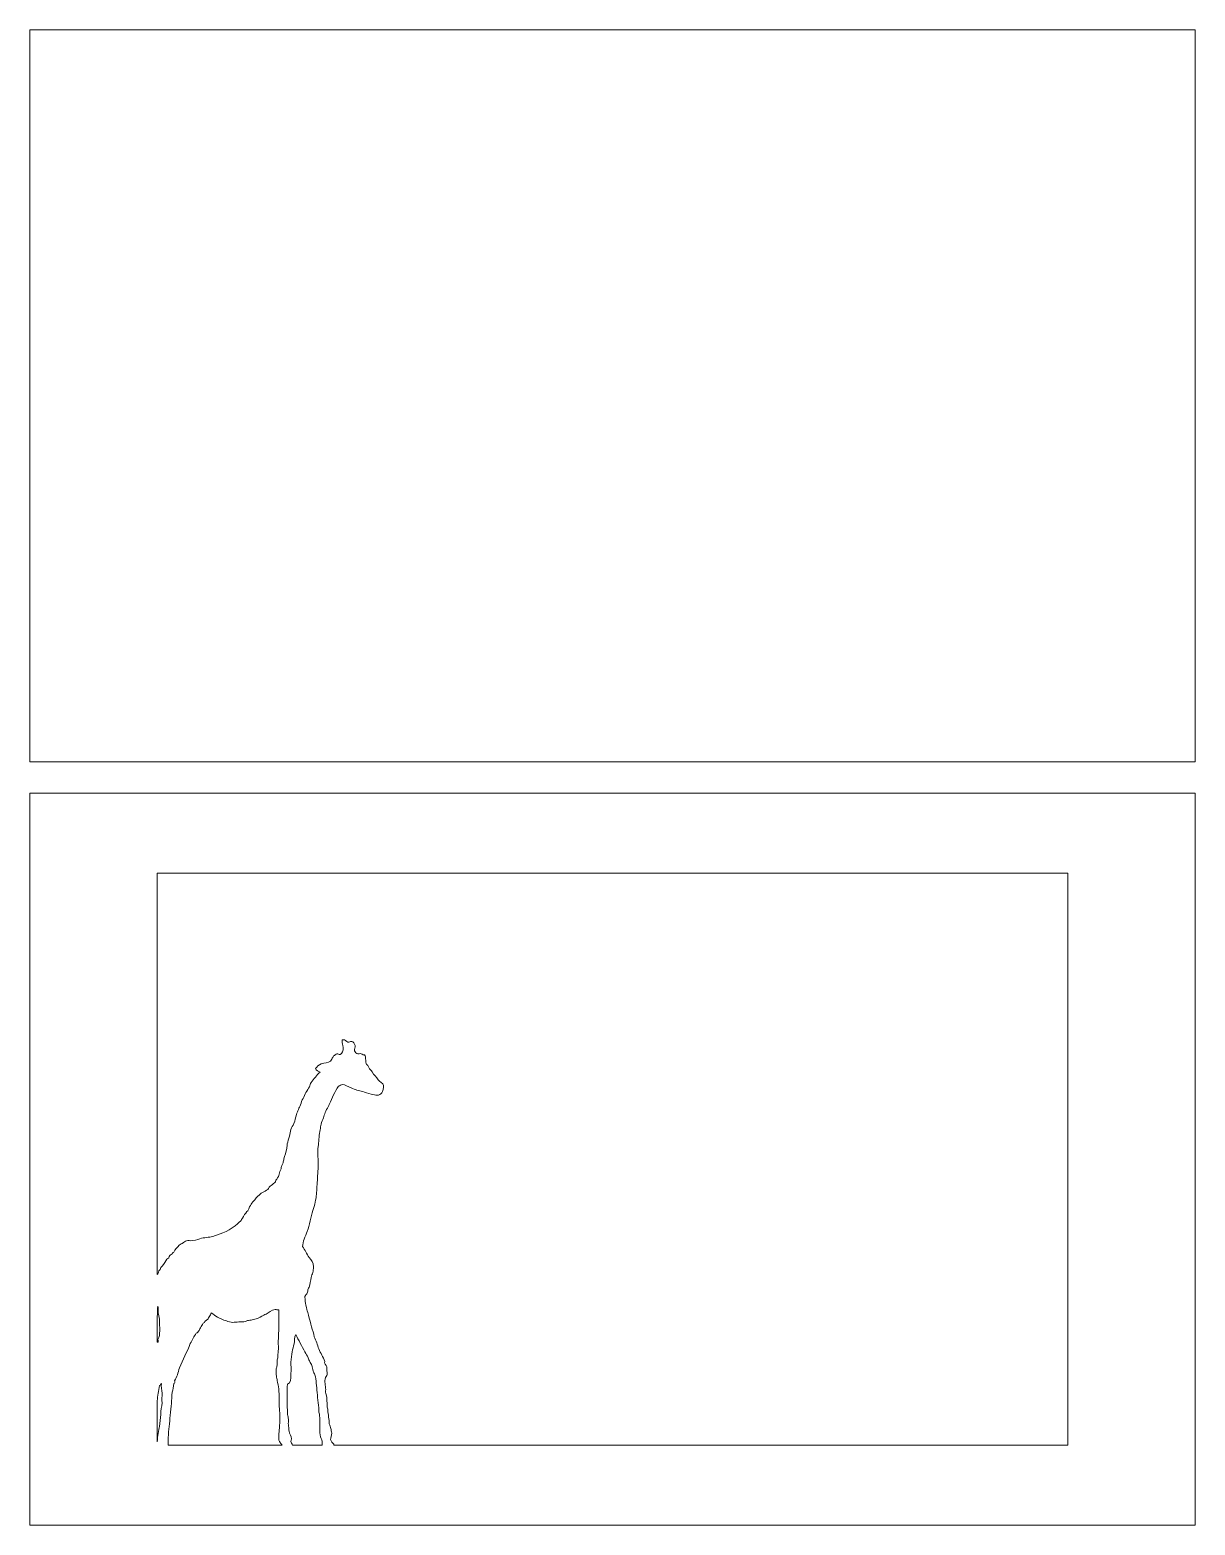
# Model space of a CAD drawing. Header units: inches. Extents: x 0.6 to 18.1, y -11.7 to -0.6.
# Drawn here: x 0.61 to 9.23, y -11.68 to -0.61 of the extents above; entities that cross this region are included whole.
import ezdxf

# ---------------------------------------------------------------- set-up
doc = ezdxf.new("R2010")
doc.units = ezdxf.units.IN
doc.header["$MEASUREMENT"] = 0
doc.layers.add('Layer 1', color=7, linetype='Continuous')

msp = doc.modelspace()

# ---------------------------------------------------------------- linework, layer by layer
at = {"layer": 'Layer 1', "color": 1, "lineweight": 5, "true_color": 0xff0000}
for points in [[(9.234, -6.03), (0.608, -6.03), (0.608, -0.614), (9.234, -0.614), (9.234, -6.03)], [(0.608, -6.264), (0.608, -11.681), (9.234, -11.681), (9.234, -6.264), (0.608, -6.264)]]:
    msp.add_lwpolyline(points, dxfattribs=at)
for points, knots in [([(8.292, -11.089), (8.292, -11.089), (2.858, -11.089), (2.858, -11.089), (2.858, -11.087), (2.858, -11.085), (2.858, -11.082), (2.848, -11.07), (2.836, -11.063), (2.834, -11.048), (2.832, -11.032), (2.842, -11.017), (2.842, -11), (2.842, -10.989), (2.837, -10.976), (2.835, -10.966), (2.833, -10.954), (2.83, -10.942), (2.824, -10.932), (2.824, -10.899), (2.815, -10.863), (2.813, -10.829), (2.813, -10.82), (2.809, -10.81), (2.808, -10.8), (2.807, -10.774), (2.807, -10.743), (2.802, -10.715), (2.801, -10.708), (2.797, -10.703), (2.797, -10.696), (2.796, -10.69), (2.798, -10.684), (2.798, -10.678), (2.797, -10.647), (2.786, -10.618), (2.797, -10.589), (2.799, -10.584), (2.805, -10.579), (2.807, -10.573), (2.809, -10.563), (2.808, -10.55), (2.807, -10.54), (2.806, -10.528), (2.808, -10.516), (2.806, -10.508), (2.802, -10.496), (2.785, -10.484), (2.79, -10.469), (2.779, -10.436), (2.759, -10.408), (2.747, -10.376), (2.735, -10.347), (2.728, -10.315), (2.713, -10.286), (2.711, -10.26), (2.699, -10.237), (2.693, -10.214), (2.685, -10.186), (2.678, -10.156), (2.671, -10.127), (2.667, -10.113), (2.662, -10.099), (2.659, -10.085), (2.655, -10.065), (2.648, -10.041), (2.645, -10.025), (2.644, -10.021), (2.647, -10.013), (2.646, -10.006), (2.646, -9.998), (2.642, -9.995), (2.644, -9.988), (2.646, -9.98), (2.657, -9.972), (2.661, -9.964), (2.665, -9.954), (2.665, -9.943), (2.668, -9.932), (2.669, -9.928), (2.673, -9.924), (2.675, -9.92), (2.682, -9.897), (2.685, -9.873), (2.69, -9.847), (2.692, -9.835), (2.699, -9.823), (2.702, -9.811), (2.704, -9.797), (2.708, -9.784), (2.708, -9.77), (2.708, -9.737), (2.69, -9.719), (2.676, -9.701), (2.655, -9.673), (2.645, -9.642), (2.625, -9.618), (2.63, -9.601), (2.632, -9.582), (2.637, -9.564), (2.644, -9.546), (2.655, -9.524), (2.661, -9.508), (2.677, -9.458), (2.691, -9.401), (2.703, -9.351), (2.705, -9.342), (2.709, -9.331), (2.712, -9.322), (2.719, -9.3), (2.722, -9.281), (2.726, -9.258), (2.731, -9.224), (2.732, -9.185), (2.735, -9.145), (2.736, -9.123), (2.737, -9.101), (2.739, -9.078), (2.743, -9.031), (2.741, -8.983), (2.74, -8.935), (2.74, -8.923), (2.738, -8.909), (2.739, -8.897), (2.739, -8.887), (2.743, -8.878), (2.744, -8.868), (2.747, -8.828), (2.748, -8.788), (2.756, -8.755), (2.759, -8.74), (2.76, -8.726), (2.763, -8.712), (2.766, -8.697), (2.775, -8.682), (2.781, -8.667), (2.784, -8.66), (2.784, -8.652), (2.786, -8.646), (2.796, -8.62), (2.813, -8.59), (2.824, -8.567), (2.846, -8.517), (2.865, -8.473), (2.892, -8.431), (2.903, -8.43), (2.911, -8.419), (2.922, -8.419), (2.94, -8.418), (2.965, -8.437), (2.985, -8.445), (3.017, -8.456), (3.04, -8.468), (3.073, -8.47), (3.089, -8.482), (3.11, -8.482), (3.134, -8.49), (3.167, -8.499), (3.196, -8.506), (3.214, -8.481), (3.22, -8.472), (3.228, -8.44), (3.226, -8.428), (3.221, -8.407), (3.199, -8.401), (3.186, -8.386), (3.176, -8.361), (3.15, -8.352), (3.142, -8.325), (3.134, -8.316), (3.124, -8.306), (3.116, -8.294), (3.115, -8.292), (3.115, -8.287), (3.113, -8.284), (3.108, -8.277), (3.1, -8.273), (3.097, -8.265), (3.092, -8.25), (3.094, -8.233), (3.093, -8.212), (3.089, -8.21), (3.088, -8.205), (3.086, -8.201), (3.071, -8.201), (3.064, -8.191), (3.053, -8.19), (3.048, -8.19), (3.042, -8.193), (3.035, -8.192), (3.025, -8.19), (3.014, -8.18), (3.012, -8.171), (3.009, -8.159), (3.017, -8.143), (3.015, -8.13), (3.013, -8.119), (3.001, -8.103), (2.991, -8.101), (2.978, -8.098), (2.972, -8.107), (2.962, -8.106), (2.948, -8.104), (2.945, -8.083), (2.921, -8.09), (2.92, -8.09), (2.92, -8.092), (2.92, -8.094), (2.917, -8.114), (2.926, -8.126), (2.928, -8.145), (2.93, -8.168), (2.919, -8.194), (2.905, -8.197), (2.895, -8.199), (2.888, -8.192), (2.881, -8.193), (2.872, -8.194), (2.865, -8.205), (2.856, -8.206), (2.855, -8.219), (2.847, -8.223), (2.842, -8.231), (2.838, -8.237), (2.836, -8.242), (2.833, -8.246), (2.817, -8.26), (2.787, -8.257), (2.765, -8.266), (2.744, -8.275), (2.734, -8.287), (2.722, -8.302), (2.728, -8.317), (2.743, -8.322), (2.757, -8.328), (2.744, -8.338), (2.731, -8.351), (2.721, -8.364), (2.71, -8.377), (2.698, -8.392), (2.69, -8.405), (2.684, -8.414), (2.682, -8.426), (2.677, -8.436), (2.663, -8.465), (2.638, -8.491), (2.632, -8.524), (2.619, -8.536), (2.618, -8.553), (2.612, -8.569), (2.607, -8.581), (2.599, -8.591), (2.595, -8.604), (2.591, -8.616), (2.584, -8.629), (2.581, -8.641), (2.575, -8.663), (2.571, -8.687), (2.562, -8.708), (2.555, -8.724), (2.544, -8.737), (2.54, -8.752), (2.535, -8.768), (2.535, -8.785), (2.53, -8.803), (2.525, -8.819), (2.516, -8.844), (2.513, -8.859), (2.511, -8.87), (2.512, -8.881), (2.51, -8.892), (2.506, -8.916), (2.494, -8.948), (2.488, -8.97), (2.486, -8.98), (2.485, -8.99), (2.482, -8.999), (2.48, -9.006), (2.474, -9.013), (2.472, -9.02), (2.469, -9.028), (2.469, -9.036), (2.467, -9.044), (2.465, -9.051), (2.46, -9.057), (2.458, -9.064), (2.453, -9.077), (2.453, -9.09), (2.447, -9.101), (2.441, -9.114), (2.427, -9.124), (2.426, -9.139), (2.406, -9.159), (2.382, -9.172), (2.368, -9.197), (2.355, -9.204), (2.343, -9.212), (2.33, -9.219), (2.317, -9.226), (2.308, -9.237), (2.296, -9.245), (2.285, -9.252), (2.282, -9.263), (2.273, -9.272), (2.249, -9.296), (2.241, -9.31), (2.22, -9.354), (2.204, -9.366), (2.169, -9.428), (2.169, -9.428), (2.169, -9.428), (2.1, -9.495), (2.036, -9.518), (2.036, -9.518), (1.961, -9.544), (1.961, -9.544), (1.933, -9.551), (1.898, -9.552), (1.866, -9.561), (1.848, -9.566), (1.819, -9.576), (1.798, -9.576), (1.791, -9.576), (1.783, -9.572), (1.776, -9.573), (1.765, -9.575), (1.754, -9.584), (1.744, -9.59), (1.732, -9.597), (1.722, -9.603), (1.712, -9.608), (1.7, -9.626), (1.681, -9.638), (1.673, -9.66), (1.666, -9.663), (1.66, -9.669), (1.658, -9.677), (1.643, -9.678), (1.641, -9.691), (1.637, -9.702), (1.63, -9.704), (1.628, -9.71), (1.622, -9.713), (1.611, -9.728), (1.601, -9.746), (1.588, -9.764), (1.585, -9.767), (1.581, -9.77), (1.578, -9.774), (1.575, -9.778), (1.574, -9.783), (1.572, -9.788), (1.569, -9.792), (1.563, -9.796), (1.561, -9.799), (1.559, -9.804), (1.56, -9.811), (1.557, -9.816), (1.556, -9.82), (1.553, -9.823), (1.55, -9.826), (1.55, -9.826), (1.55, -6.856), (1.55, -6.856), (1.55, -6.856), (8.292, -6.856), (8.292, -6.856), (8.292, -6.856), (8.292, -11.089), (8.292, -11.089)], [0, 0, 0, 0, 1, 1, 1, 2, 2, 2, 3, 3, 3, 4, 4, 4, 5, 5, 5, 6, 6, 6, 7, 7, 7, 8, 8, 8, 9, 9, 9, 10, 10, 10, 11, 11, 11, 12, 12, 12, 13, 13, 13, 14, 14, 14, 15, 15, 15, 16, 16, 16, 17, 17, 17, 18, 18, 18, 19, 19, 19, 20, 20, 20, 21, 21, 21, 22, 22, 22, 23, 23, 23, 24, 24, 24, 25, 25, 25, 26, 26, 26, 27, 27, 27, 28, 28, 28, 29, 29, 29, 30, 30, 30, 31, 31, 31, 32, 32, 32, 33, 33, 33, 34, 34, 34, 35, 35, 35, 36, 36, 36, 37, 37, 37, 38, 38, 38, 39, 39, 39, 40, 40, 40, 41, 41, 41, 42, 42, 42, 43, 43, 43, 44, 44, 44, 45, 45, 45, 46, 46, 46, 47, 47, 47, 48, 48, 48, 49, 49, 49, 50, 50, 50, 51, 51, 51, 52, 52, 52, 53, 53, 53, 54, 54, 54, 55, 55, 55, 56, 56, 56, 57, 57, 57, 58, 58, 58, 59, 59, 59, 60, 60, 60, 61, 61, 61, 62, 62, 62, 63, 63, 63, 64, 64, 64, 65, 65, 65, 66, 66, 66, 67, 67, 67, 68, 68, 68, 69, 69, 69, 70, 70, 70, 71, 71, 71, 72, 72, 72, 73, 73, 73, 74, 74, 74, 75, 75, 75, 76, 76, 76, 77, 77, 77, 78, 78, 78, 79, 79, 79, 80, 80, 80, 81, 81, 81, 82, 82, 82, 83, 83, 83, 84, 84, 84, 85, 85, 85, 86, 86, 86, 87, 87, 87, 88, 88, 88, 89, 89, 89, 90, 90, 90, 91, 91, 91, 92, 92, 92, 93, 93, 93, 94, 94, 94, 95, 95, 95, 96, 96, 96, 97, 97, 97, 98, 98, 98, 99, 99, 99, 100, 100, 100, 101, 101, 101, 102, 102, 102, 103, 103, 103, 104, 104, 104, 105, 105, 105, 106, 106, 106, 107, 107, 107, 108, 108, 108, 109, 109, 109, 110, 110, 110, 111, 111, 111, 112, 112, 112, 113, 113, 113, 114, 114, 114, 115, 115, 115, 116, 116, 116, 117, 117, 117, 118, 118, 118, 119, 119, 119, 120, 120, 120, 121, 121, 121, 122, 122, 122, 123, 123, 123, 123]), ([(1.556, -10.059), (1.56, -10.075), (1.555, -10.092), (1.557, -10.109), (1.559, -10.12), (1.566, -10.14), (1.566, -10.156), (1.567, -10.186), (1.569, -10.214), (1.569, -10.243), (1.569, -10.265), (1.566, -10.288), (1.556, -10.308), (1.555, -10.315), (1.561, -10.324), (1.555, -10.327), (1.553, -10.327), (1.551, -10.326), (1.55, -10.326), (1.55, -10.326), (1.55, -10.145), (1.55, -10.145), (1.55, -10.143), (1.551, -10.141), (1.551, -10.14), (1.555, -10.11), (1.55, -10.082), (1.556, -10.059)], [0, 0, 0, 0, 1, 1, 1, 2, 2, 2, 3, 3, 3, 4, 4, 4, 5, 5, 5, 6, 6, 6, 7, 7, 7, 8, 8, 8, 9, 9, 9, 9]), ([(1.631, -11.032), (1.635, -10.978), (1.642, -10.923), (1.646, -10.869), (1.651, -10.803), (1.66, -10.757), (1.66, -10.697), (1.669, -10.68), (1.671, -10.656), (1.674, -10.633), (1.679, -10.628), (1.682, -10.621), (1.679, -10.612), (1.695, -10.584), (1.707, -10.553), (1.714, -10.516), (1.74, -10.455), (1.771, -10.399), (1.795, -10.336), (1.81, -10.312), (1.823, -10.284), (1.839, -10.26), (1.849, -10.257), (1.854, -10.247), (1.862, -10.24), (1.865, -10.223), (1.873, -10.214), (1.881, -10.204), (1.885, -10.199), (1.887, -10.19), (1.89, -10.186), (1.892, -10.184), (1.897, -10.182), (1.9, -10.18), (1.903, -10.177), (1.905, -10.172), (1.908, -10.169), (1.914, -10.164), (1.923, -10.16), (1.927, -10.154), (1.93, -10.151), (1.932, -10.144), (1.935, -10.138), (1.941, -10.128), (1.947, -10.122), (1.95, -10.11), (1.968, -10.12), (1.978, -10.131), (1.997, -10.141), (2.018, -10.152), (2.037, -10.162), (2.062, -10.169), (2.077, -10.174), (2.094, -10.179), (2.108, -10.18), (2.122, -10.18), (2.139, -10.177), (2.155, -10.177), (2.171, -10.177), (2.189, -10.176), (2.203, -10.173), (2.211, -10.172), (2.218, -10.167), (2.225, -10.165), (2.232, -10.164), (2.239, -10.165), (2.246, -10.164), (2.251, -10.163), (2.256, -10.16), (2.262, -10.158), (2.269, -10.156), (2.277, -10.156), (2.283, -10.154), (2.302, -10.148), (2.322, -10.134), (2.339, -10.126), (2.345, -10.123), (2.351, -10.122), (2.356, -10.119), (2.378, -10.108), (2.396, -10.088), (2.423, -10.086), (2.432, -10.085), (2.442, -10.088), (2.451, -10.088), (2.451, -10.169), (2.451, -10.248), (2.445, -10.322), (2.447, -10.343), (2.449, -10.372), (2.446, -10.394), (2.444, -10.408), (2.444, -10.421), (2.443, -10.436), (2.443, -10.446), (2.439, -10.454), (2.438, -10.463), (2.437, -10.478), (2.439, -10.492), (2.437, -10.506), (2.436, -10.513), (2.431, -10.521), (2.431, -10.529), (2.429, -10.544), (2.431, -10.562), (2.433, -10.578), (2.435, -10.589), (2.437, -10.601), (2.438, -10.611), (2.442, -10.631), (2.45, -10.652), (2.451, -10.673), (2.452, -10.683), (2.447, -10.695), (2.454, -10.705), (2.448, -10.783), (2.463, -10.87), (2.456, -10.949), (2.453, -10.986), (2.449, -11.02), (2.45, -11.053), (2.458, -11.064), (2.463, -11.073), (2.468, -11.08), (2.47, -11.083), (2.472, -11.086), (2.475, -11.089), (2.475, -11.089), (1.631, -11.089), (1.631, -11.089), (1.631, -11.07), (1.629, -11.05), (1.631, -11.032)], [0, 0, 0, 0, 1, 1, 1, 2, 2, 2, 3, 3, 3, 4, 4, 4, 5, 5, 5, 6, 6, 6, 7, 7, 7, 8, 8, 8, 9, 9, 9, 10, 10, 10, 11, 11, 11, 12, 12, 12, 13, 13, 13, 14, 14, 14, 15, 15, 15, 16, 16, 16, 17, 17, 17, 18, 18, 18, 19, 19, 19, 20, 20, 20, 21, 21, 21, 22, 22, 22, 23, 23, 23, 24, 24, 24, 25, 25, 25, 26, 26, 26, 27, 27, 27, 28, 28, 28, 29, 29, 29, 30, 30, 30, 31, 31, 31, 32, 32, 32, 33, 33, 33, 34, 34, 34, 35, 35, 35, 36, 36, 36, 37, 37, 37, 38, 38, 38, 39, 39, 39, 40, 40, 40, 41, 41, 41, 42, 42, 42, 43, 43, 43, 44, 44, 44, 44]), ([(2.54, -11.061), (2.54, -11.055), (2.544, -11.049), (2.544, -11.043), (2.543, -11.023), (2.53, -11.005), (2.526, -10.985), (2.524, -10.976), (2.525, -10.966), (2.524, -10.957), (2.524, -10.95), (2.521, -10.944), (2.521, -10.939), (2.52, -10.925), (2.523, -10.911), (2.522, -10.897), (2.521, -10.886), (2.517, -10.875), (2.515, -10.863), (2.513, -10.84), (2.514, -10.815), (2.513, -10.791), (2.51, -10.738), (2.512, -10.688), (2.514, -10.638), (2.541, -10.626), (2.538, -10.6), (2.539, -10.566), (2.539, -10.551), (2.543, -10.535), (2.542, -10.521), (2.542, -10.505), (2.538, -10.49), (2.54, -10.474), (2.542, -10.45), (2.547, -10.422), (2.55, -10.398), (2.553, -10.378), (2.559, -10.36), (2.563, -10.34), (2.568, -10.316), (2.565, -10.29), (2.576, -10.27), (2.597, -10.312), (2.622, -10.356), (2.644, -10.399), (2.651, -10.414), (2.662, -10.427), (2.668, -10.442), (2.672, -10.451), (2.675, -10.462), (2.68, -10.471), (2.684, -10.48), (2.692, -10.489), (2.695, -10.498), (2.7, -10.511), (2.7, -10.525), (2.704, -10.54), (2.707, -10.55), (2.714, -10.558), (2.717, -10.569), (2.729, -10.605), (2.729, -10.654), (2.734, -10.7), (2.738, -10.746), (2.749, -10.804), (2.747, -10.845), (2.759, -10.881), (2.752, -10.919), (2.754, -10.955), (2.756, -10.974), (2.753, -10.994), (2.756, -11.012), (2.759, -11.033), (2.77, -11.045), (2.772, -11.062), (2.773, -11.071), (2.773, -11.08), (2.771, -11.089), (2.771, -11.089), (2.551, -11.089), (2.551, -11.089), (2.549, -11.079), (2.54, -11.071), (2.54, -11.061)], [0, 0, 0, 0, 1, 1, 1, 2, 2, 2, 3, 3, 3, 4, 4, 4, 5, 5, 5, 6, 6, 6, 7, 7, 7, 8, 8, 8, 9, 9, 9, 10, 10, 10, 11, 11, 11, 12, 12, 12, 13, 13, 13, 14, 14, 14, 15, 15, 15, 16, 16, 16, 17, 17, 17, 18, 18, 18, 19, 19, 19, 20, 20, 20, 21, 21, 21, 22, 22, 22, 23, 23, 23, 24, 24, 24, 25, 25, 25, 26, 26, 26, 27, 27, 27, 28, 28, 28, 28]), ([(1.586, -10.704), (1.588, -10.728), (1.579, -10.754), (1.587, -10.775), (1.577, -10.832), (1.574, -10.894), (1.568, -10.95), (1.557, -10.977), (1.555, -11.023), (1.55, -11.065), (1.55, -11.065), (1.55, -10.761), (1.55, -10.761), (1.554, -10.724), (1.559, -10.686), (1.568, -10.648), (1.574, -10.645), (1.574, -10.635), (1.581, -10.632), (1.578, -10.656), (1.584, -10.68), (1.586, -10.704)], [0, 0, 0, 0, 1, 1, 1, 2, 2, 2, 3, 3, 3, 4, 4, 4, 5, 5, 5, 6, 6, 6, 7, 7, 7, 7])]:
    msp.add_open_spline(points, degree=3, knots=knots, dxfattribs=at)

doc.saveas('drawing.dxf')
